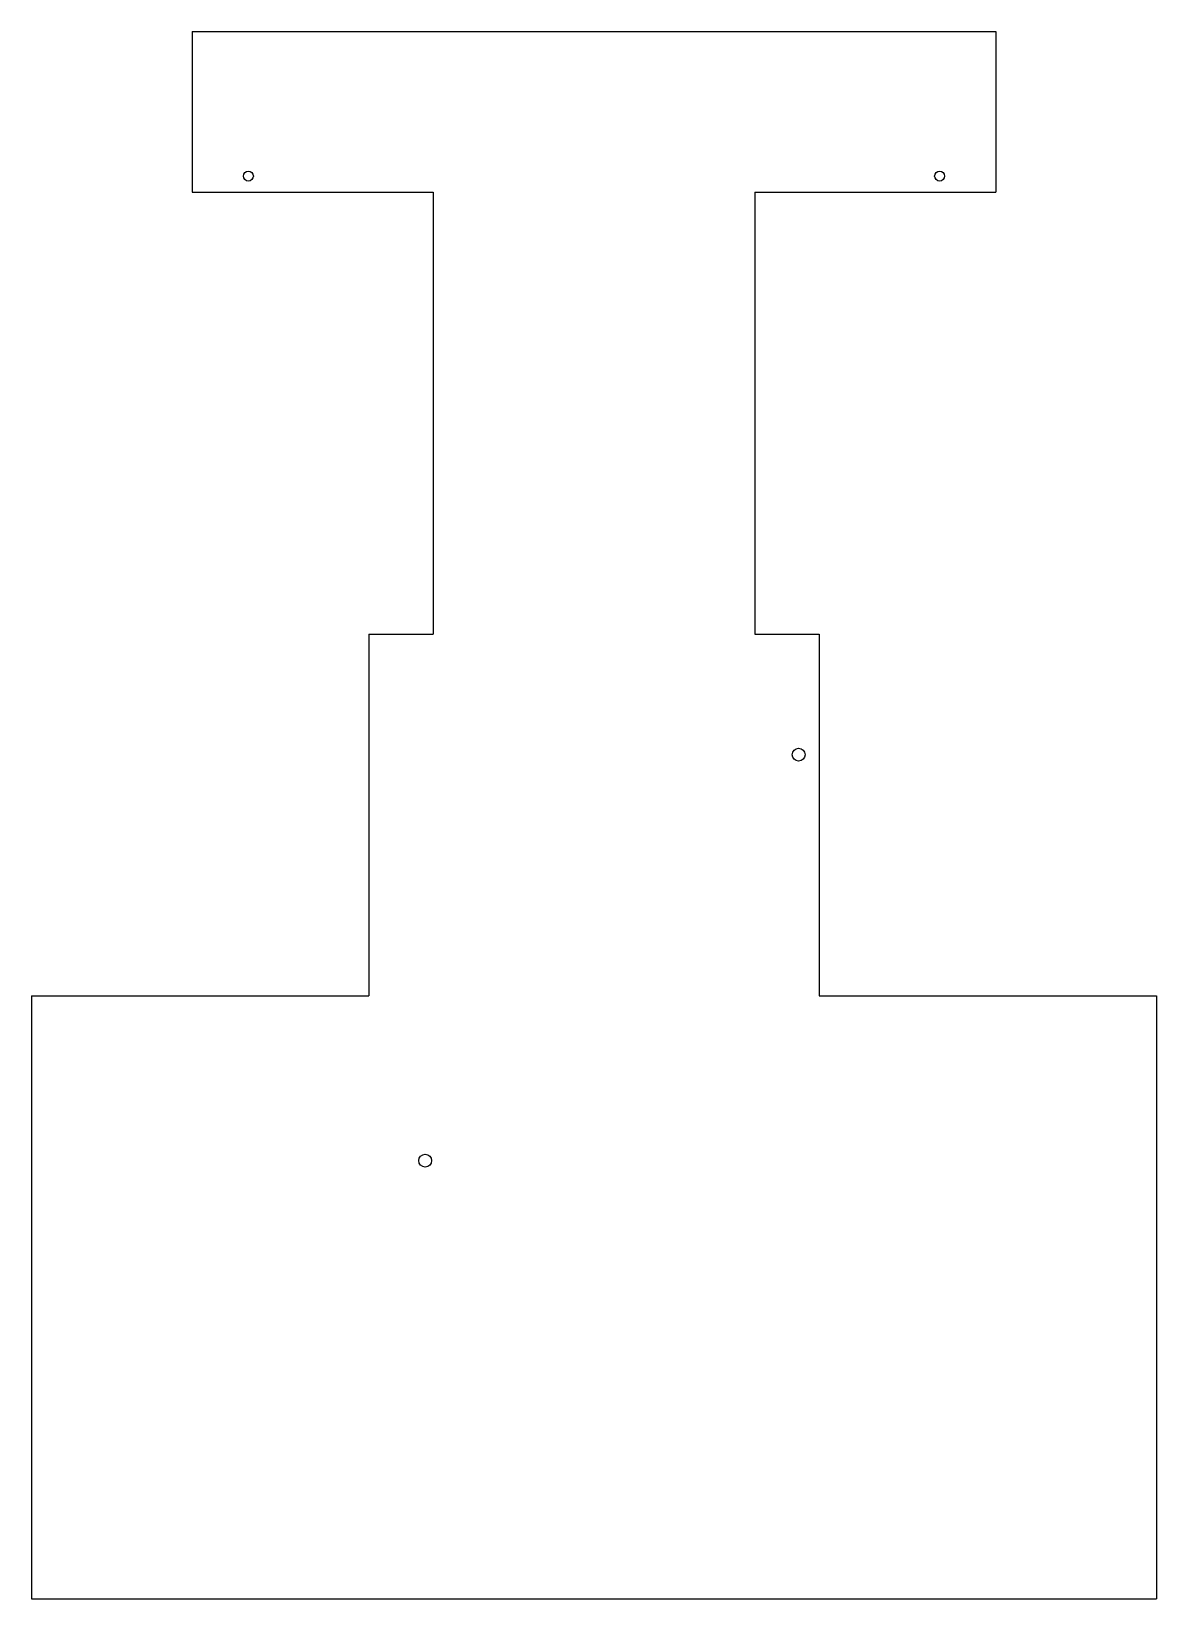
# Model space of a CAD drawing. Extents: x -70 to 70, y -87 to 108.
import ezdxf

# ---------------------------------------------------------------- set-up
doc = ezdxf.new("R2010")
doc.units = 0
doc.layers.add('MODELSKETCH_VISIBLE', color=7, linetype='CONTINUOUS')

msp = doc.modelspace()

# ---------------------------------------------------------------- linework, layer by layer
at = {"layer": 'MODELSKETCH_VISIBLE'}
for p, q in [((-50, 108.43), (-50, 88.43)), ((-50, 108.43), (50, 108.43)), ((50, 108.43), (50, 88.43)), ((-50, 88.43), (-20, 88.43)), ((-20, 88.43), (-20, 33.43)), ((20, 88.43), (20, 33.43)), ((20, 88.43), (50, 88.43)), ((-28, 33.43), (-20, 33.43)), ((-28, 33.43), (-28, -11.57)), ((20, 33.43), (28, 33.43)), ((28, 33.43), (28, -11.57)), ((-70, -11.57), (-70, -86.57)), ((-70, -11.57), (-28, -11.57)), ((28, -11.57), (70, -11.57)), ((70, -11.57), (70, -86.57)), ((-70, -86.57), (70, -86.57))]:
    msp.add_line(p, q, dxfattribs=at)
for centre, radius in [((-43, 90.43), 0.625), ((43, 90.43), 0.625), ((25.46, 18.43), 0.8), ((-21, -32.07), 0.8)]:
    msp.add_circle(centre, radius, dxfattribs=at)

doc.saveas('drawing.dxf')
